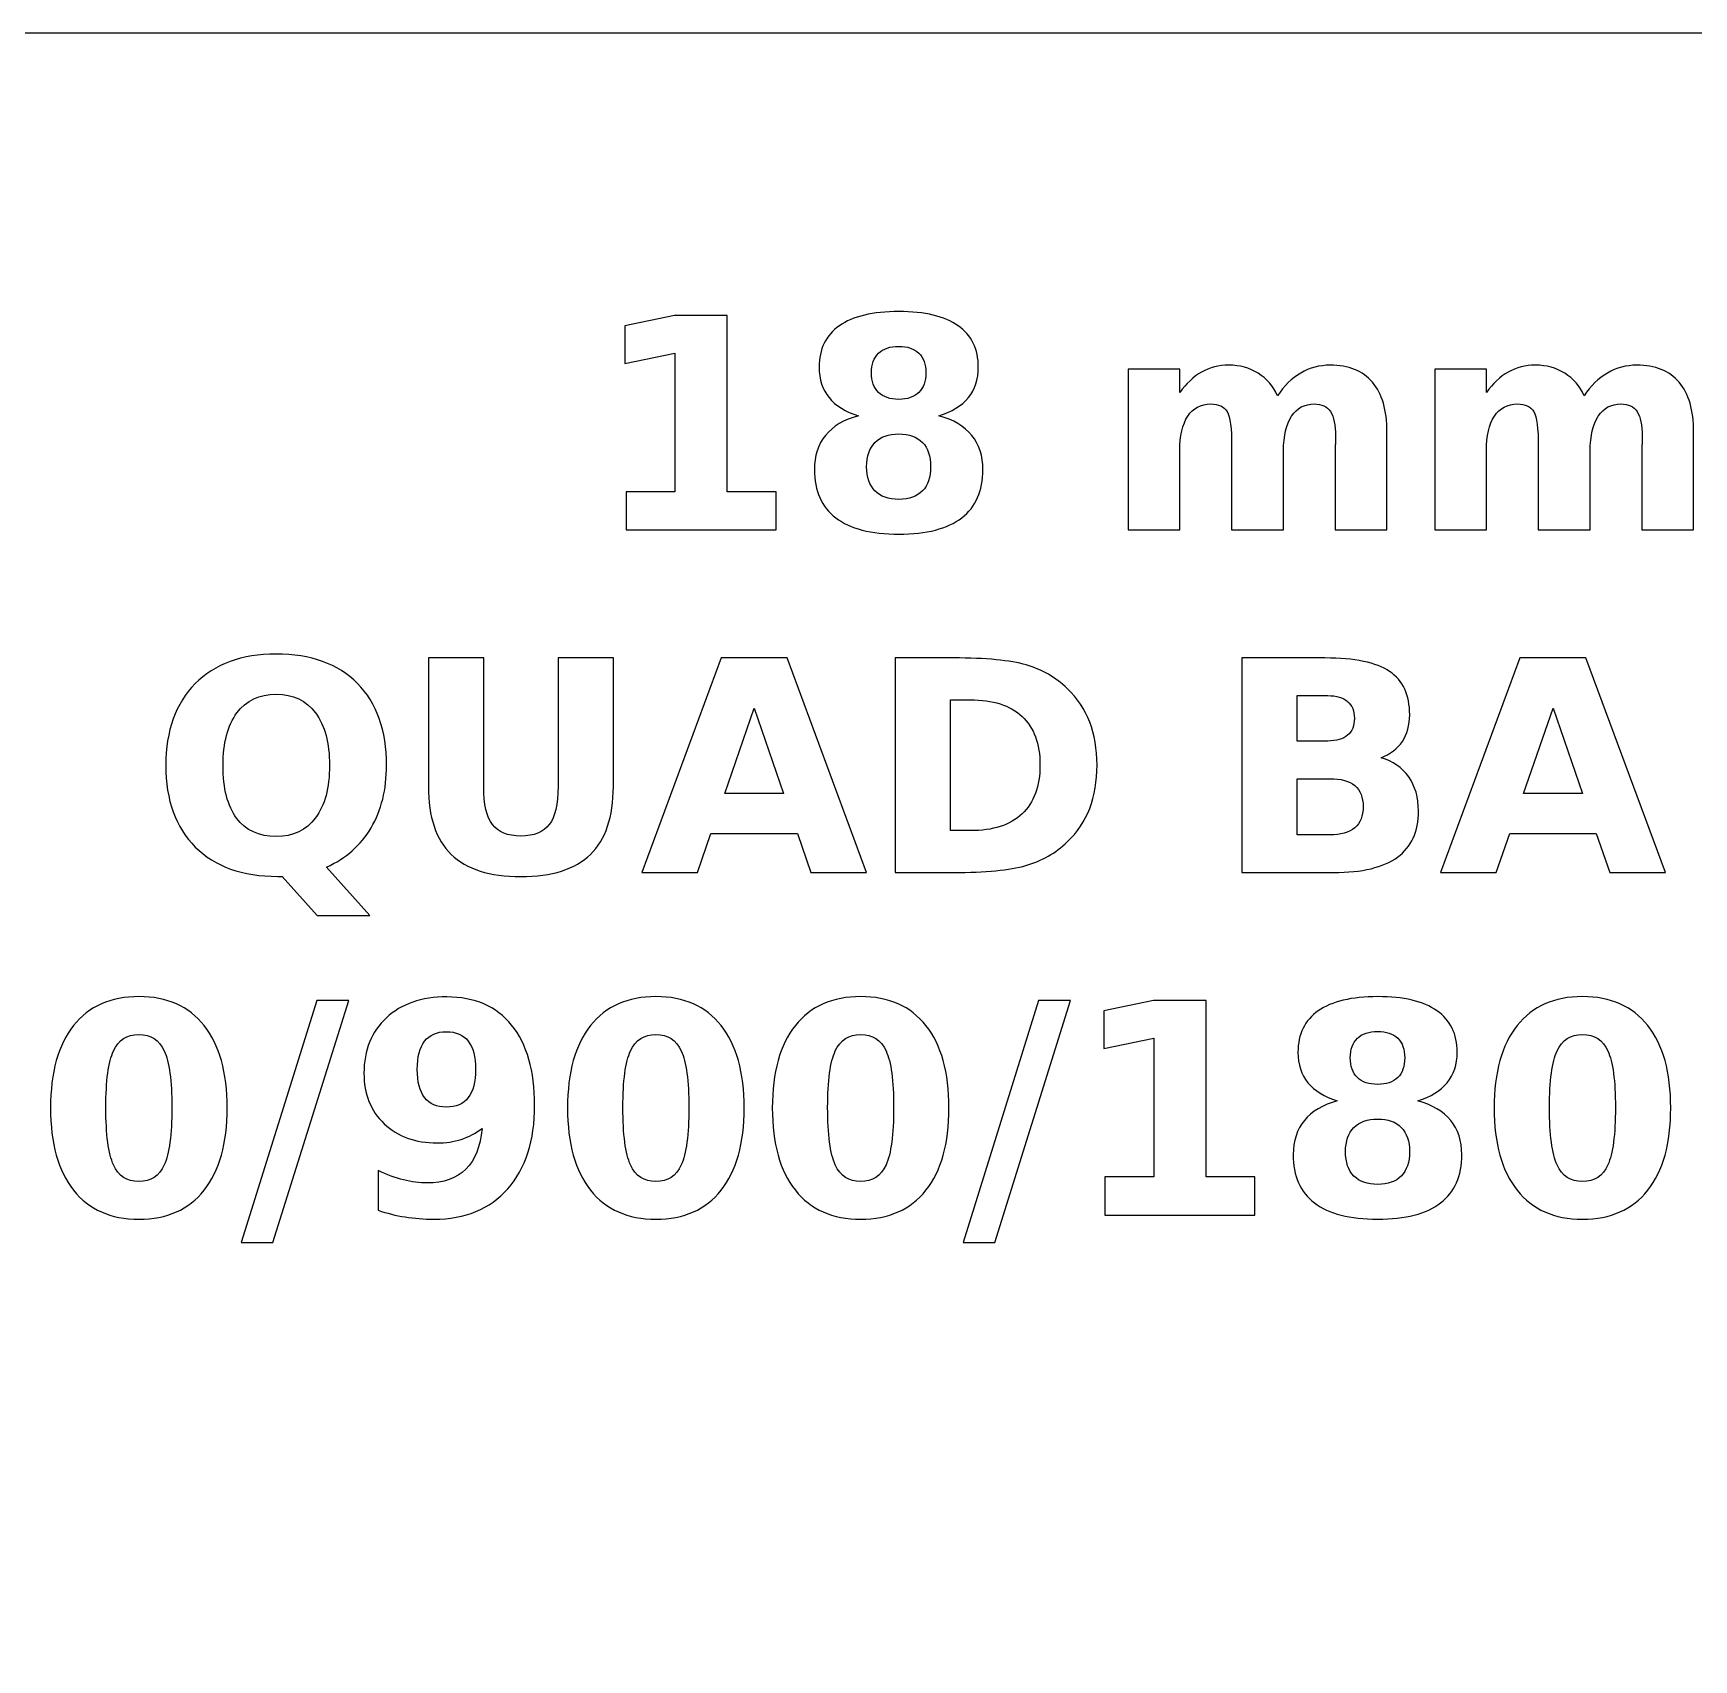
# Model space of a CAD drawing. Header units: centimetres. Extents: x -11.5 to -9.5, y -15.85 to -13.85.
# Drawn here: x -11.038 to -10.241, y -14.63 to -13.85 of the extents above; entities that cross this region are included whole.
import ezdxf

# ---------------------------------------------------------------- set-up
doc = ezdxf.new("R2010")
doc.units = ezdxf.units.CM
doc.header["$MEASUREMENT"] = 0
doc.layers.add('Layer 1', color=7, linetype='Continuous')

msp = doc.modelspace()

# ---------------------------------------------------------------- linework, layer by layer
at = {"layer": 'Layer 1', "color": 7}
msp.add_open_spline([(-11.5, -13.85), (-11.5, -13.85), (-9.5, -13.85), (-9.5, -13.85), (-9.5, -13.85), (-9.5, -13.85), (-9.5, -15.85), (-9.5, -15.85), (-9.5, -15.85), (-9.5, -15.85), (-11.5, -15.85), (-11.5, -15.85), (-11.5, -15.85), (-11.5, -15.85), (-11.5, -13.85), (-11.5, -13.85)], degree=3, knots=[0, 0, 0, 0, 0.25, 0.25, 0.25, 0.25, 0.5, 0.5, 0.5, 0.5, 0.75, 0.75, 0.75, 0.75, 1, 1, 1, 1], dxfattribs=at)
at = {"layer": 'Layer 1', "color": 250}
for points, knots in [([(-10.75326, -14.06989), (-10.75326, -14.06989), (-10.72983, -14.06989), (-10.72983, -14.06989), (-10.72983, -14.06989), (-10.72983, -14.06989), (-10.72983, -14.0034), (-10.72983, -14.0034), (-10.72983, -14.0034), (-10.72983, -14.0034), (-10.75387, -14.00837), (-10.75387, -14.00837), (-10.75387, -14.00837), (-10.75387, -14.00837), (-10.75387, -13.9903), (-10.75387, -13.9903), (-10.75387, -13.9903), (-10.75387, -13.9903), (-10.72997, -13.98534), (-10.72997, -13.98534), (-10.72997, -13.98534), (-10.72997, -13.98534), (-10.70476, -13.98534), (-10.70476, -13.98534), (-10.70476, -13.98534), (-10.70476, -13.98534), (-10.70476, -14.06989), (-10.70476, -14.06989), (-10.70476, -14.06989), (-10.70476, -14.06989), (-10.68134, -14.06989), (-10.68134, -14.06989), (-10.68134, -14.06989), (-10.68134, -14.06989), (-10.68134, -14.08821), (-10.68134, -14.08821), (-10.68134, -14.08821), (-10.68134, -14.08821), (-10.75326, -14.08821), (-10.75326, -14.08821), (-10.75326, -14.08821), (-10.75326, -14.08821), (-10.75326, -14.06989), (-10.75326, -14.06989)], [0, 0, 0, 0, 0.090909, 0.090909, 0.090909, 0.090909, 0.181818, 0.181818, 0.181818, 0.181818, 0.272727, 0.272727, 0.272727, 0.272727, 0.363636, 0.363636, 0.363636, 0.363636, 0.454545, 0.454545, 0.454545, 0.454545, 0.545455, 0.545455, 0.545455, 0.545455, 0.636364, 0.636364, 0.636364, 0.636364, 0.727273, 0.727273, 0.727273, 0.727273, 0.818182, 0.818182, 0.818182, 0.818182, 0.909091, 0.909091, 0.909091, 0.909091, 1, 1, 1, 1]), ([(-10.64185, -14.03344), (-10.64808, -14.03155), (-10.65279, -14.02866), (-10.65596, -14.02476), (-10.65596, -14.02476), (-10.65914, -14.02085), (-10.66071, -14.01599), (-10.66071, -14.01015), (-10.66071, -14.01015), (-10.66071, -14.00147), (-10.65747, -13.99484), (-10.651, -13.9903), (-10.651, -13.9903), (-10.64453, -13.98576), (-10.63501, -13.98348), (-10.62247, -13.98348), (-10.62247, -13.98348), (-10.61003, -13.98348), (-10.60055, -13.98574), (-10.59408, -13.99028), (-10.59408, -13.99028), (-10.58762, -13.9948), (-10.58437, -14.00143), (-10.58437, -14.01015), (-10.58437, -14.01015), (-10.58437, -14.01599), (-10.58597, -14.02085), (-10.58914, -14.02476), (-10.58914, -14.02476), (-10.59234, -14.02866), (-10.59707, -14.03155), (-10.6033, -14.03344), (-10.6033, -14.03344), (-10.59632, -14.03536), (-10.59105, -14.03849), (-10.5875, -14.04284), (-10.5875, -14.04284), (-10.58395, -14.04717), (-10.58216, -14.05265), (-10.58216, -14.05928), (-10.58216, -14.05928), (-10.58216, -14.06947), (-10.58555, -14.07718), (-10.59232, -14.08238), (-10.59232, -14.08238), (-10.59909, -14.0876), (-10.60916, -14.09021), (-10.62247, -14.09021), (-10.62247, -14.09021), (-10.63585, -14.09021), (-10.64594, -14.0876), (-10.65276, -14.08238), (-10.65276, -14.08238), (-10.65958, -14.07718), (-10.66299, -14.06947), (-10.66299, -14.05928), (-10.66299, -14.05928), (-10.66299, -14.05265), (-10.6612, -14.04717), (-10.65765, -14.04284), (-10.65765, -14.04284), (-10.6541, -14.03849), (-10.64883, -14.03536), (-10.64185, -14.03344)], [0, 0, 0, 0, 0.0625, 0.0625, 0.0625, 0.0625, 0.125, 0.125, 0.125, 0.125, 0.1875, 0.1875, 0.1875, 0.1875, 0.25, 0.25, 0.25, 0.25, 0.3125, 0.3125, 0.3125, 0.3125, 0.375, 0.375, 0.375, 0.375, 0.4375, 0.4375, 0.4375, 0.4375, 0.5, 0.5, 0.5, 0.5, 0.5625, 0.5625, 0.5625, 0.5625, 0.625, 0.625, 0.625, 0.625, 0.6875, 0.6875, 0.6875, 0.6875, 0.75, 0.75, 0.75, 0.75, 0.8125, 0.8125, 0.8125, 0.8125, 0.875, 0.875, 0.875, 0.875, 0.9375, 0.9375, 0.9375, 0.9375, 1, 1, 1, 1]), ([(-10.63564, -14.01283), (-10.63564, -14.01693), (-10.63451, -14.02008), (-10.63223, -14.02226), (-10.63223, -14.02226), (-10.62995, -14.02448), (-10.6267, -14.02558), (-10.62247, -14.02558), (-10.62247, -14.02558), (-10.61833, -14.02558), (-10.61513, -14.02448), (-10.6129, -14.02226), (-10.6129, -14.02226), (-10.61064, -14.02008), (-10.60951, -14.01693), (-10.60951, -14.01283), (-10.60951, -14.01283), (-10.60951, -14.00874), (-10.61064, -14.00561), (-10.6129, -14.00343), (-10.6129, -14.00343), (-10.61513, -14.00124), (-10.61833, -14.00016), (-10.62247, -14.00016), (-10.62247, -14.00016), (-10.6267, -14.00016), (-10.62995, -14.00126), (-10.63223, -14.00347), (-10.63223, -14.00347), (-10.63451, -14.00566), (-10.63564, -14.00879), (-10.63564, -14.01283)], [0, 0, 0, 0, 0.125, 0.125, 0.125, 0.125, 0.25, 0.25, 0.25, 0.25, 0.375, 0.375, 0.375, 0.375, 0.5, 0.5, 0.5, 0.5, 0.625, 0.625, 0.625, 0.625, 0.75, 0.75, 0.75, 0.75, 0.875, 0.875, 0.875, 0.875, 1, 1, 1, 1]), ([(-10.44091, -14.02386), (-10.43778, -14.01909), (-10.43409, -14.01544), (-10.42978, -14.01295), (-10.42978, -14.01295), (-10.42548, -14.01043), (-10.42078, -14.00919), (-10.41563, -14.00919), (-10.41563, -14.00919), (-10.40676, -14.00919), (-10.40001, -14.01192), (-10.39538, -14.0174), (-10.39538, -14.0174), (-10.39074, -14.02285), (-10.38841, -14.0308), (-10.38841, -14.04122), (-10.38841, -14.04122), (-10.38841, -14.04122), (-10.38841, -14.08821), (-10.38841, -14.08821), (-10.38841, -14.08821), (-10.38841, -14.08821), (-10.41323, -14.08821), (-10.41323, -14.08821), (-10.41323, -14.08821), (-10.41323, -14.08821), (-10.41323, -14.04797), (-10.41323, -14.04797), (-10.41323, -14.04797), (-10.41318, -14.04738), (-10.41316, -14.04677), (-10.41313, -14.04611), (-10.41313, -14.04611), (-10.41311, -14.04548), (-10.41309, -14.04456), (-10.41309, -14.04336), (-10.41309, -14.04336), (-10.41309, -14.0379), (-10.41388, -14.03393), (-10.41551, -14.03148), (-10.41551, -14.03148), (-10.41711, -14.02901), (-10.41969, -14.02779), (-10.42327, -14.02779), (-10.42327, -14.02779), (-10.42797, -14.02779), (-10.43157, -14.02972), (-10.43413, -14.03358), (-10.43413, -14.03358), (-10.43667, -14.03743), (-10.43799, -14.04301), (-10.43809, -14.05032), (-10.43809, -14.05032), (-10.43809, -14.05032), (-10.43809, -14.08821), (-10.43809, -14.08821), (-10.43809, -14.08821), (-10.43809, -14.08821), (-10.4629, -14.08821), (-10.4629, -14.08821), (-10.4629, -14.08821), (-10.4629, -14.08821), (-10.4629, -14.04797), (-10.4629, -14.04797), (-10.4629, -14.04797), (-10.4629, -14.03943), (-10.46363, -14.03393), (-10.46511, -14.03148), (-10.46511, -14.03148), (-10.46657, -14.02901), (-10.46918, -14.02779), (-10.47294, -14.02779), (-10.47294, -14.02779), (-10.47769, -14.02779), (-10.48134, -14.02974), (-10.4839, -14.03362), (-10.4839, -14.03362), (-10.48646, -14.0375), (-10.48776, -14.04303), (-10.48776, -14.05025), (-10.48776, -14.05025), (-10.48776, -14.05025), (-10.48776, -14.08821), (-10.48776, -14.08821), (-10.48776, -14.08821), (-10.48776, -14.08821), (-10.51257, -14.08821), (-10.51257, -14.08821), (-10.51257, -14.08821), (-10.51257, -14.08821), (-10.51257, -14.01105), (-10.51257, -14.01105), (-10.51257, -14.01105), (-10.51257, -14.01105), (-10.48776, -14.01105), (-10.48776, -14.01105), (-10.48776, -14.01105), (-10.48776, -14.01105), (-10.48776, -14.02236), (-10.48776, -14.02236), (-10.48776, -14.02236), (-10.48472, -14.01798), (-10.48124, -14.01472), (-10.47731, -14.0125), (-10.47731, -14.0125), (-10.47339, -14.01029), (-10.46906, -14.00919), (-10.46433, -14.00919), (-10.46433, -14.00919), (-10.45902, -14.00919), (-10.45429, -14.01048), (-10.45022, -14.01305), (-10.45022, -14.01305), (-10.44613, -14.01563), (-10.44302, -14.01923), (-10.44091, -14.02386)], [0, 0, 0, 0, 0.034483, 0.034483, 0.034483, 0.034483, 0.068966, 0.068966, 0.068966, 0.068966, 0.103448, 0.103448, 0.103448, 0.103448, 0.137931, 0.137931, 0.137931, 0.137931, 0.172414, 0.172414, 0.172414, 0.172414, 0.206897, 0.206897, 0.206897, 0.206897, 0.241379, 0.241379, 0.241379, 0.241379, 0.275862, 0.275862, 0.275862, 0.275862, 0.310345, 0.310345, 0.310345, 0.310345, 0.344828, 0.344828, 0.344828, 0.344828, 0.37931, 0.37931, 0.37931, 0.37931, 0.413793, 0.413793, 0.413793, 0.413793, 0.448276, 0.448276, 0.448276, 0.448276, 0.482759, 0.482759, 0.482759, 0.482759, 0.517241, 0.517241, 0.517241, 0.517241, 0.551724, 0.551724, 0.551724, 0.551724, 0.586207, 0.586207, 0.586207, 0.586207, 0.62069, 0.62069, 0.62069, 0.62069, 0.655172, 0.655172, 0.655172, 0.655172, 0.689655, 0.689655, 0.689655, 0.689655, 0.724138, 0.724138, 0.724138, 0.724138, 0.758621, 0.758621, 0.758621, 0.758621, 0.793103, 0.793103, 0.793103, 0.793103, 0.827586, 0.827586, 0.827586, 0.827586, 0.862069, 0.862069, 0.862069, 0.862069, 0.896552, 0.896552, 0.896552, 0.896552, 0.931034, 0.931034, 0.931034, 0.931034, 0.965517, 0.965517, 0.965517, 0.965517, 1, 1, 1, 1]), ([(-10.29387, -14.02386), (-10.29074, -14.01909), (-10.28705, -14.01544), (-10.28274, -14.01295), (-10.28274, -14.01295), (-10.27844, -14.01043), (-10.27374, -14.00919), (-10.26859, -14.00919), (-10.26859, -14.00919), (-10.25972, -14.00919), (-10.25297, -14.01192), (-10.24834, -14.0174), (-10.24834, -14.0174), (-10.2437, -14.02285), (-10.24137, -14.0308), (-10.24137, -14.04122), (-10.24137, -14.04122), (-10.24137, -14.04122), (-10.24137, -14.08821), (-10.24137, -14.08821), (-10.24137, -14.08821), (-10.24137, -14.08821), (-10.26619, -14.08821), (-10.26619, -14.08821), (-10.26619, -14.08821), (-10.26619, -14.08821), (-10.26619, -14.04797), (-10.26619, -14.04797), (-10.26619, -14.04797), (-10.26614, -14.04738), (-10.26612, -14.04677), (-10.26609, -14.04611), (-10.26609, -14.04611), (-10.26607, -14.04548), (-10.26605, -14.04456), (-10.26605, -14.04336), (-10.26605, -14.04336), (-10.26605, -14.0379), (-10.26684, -14.03393), (-10.26847, -14.03148), (-10.26847, -14.03148), (-10.27007, -14.02901), (-10.27265, -14.02779), (-10.27623, -14.02779), (-10.27623, -14.02779), (-10.28093, -14.02779), (-10.28453, -14.02972), (-10.28709, -14.03358), (-10.28709, -14.03358), (-10.28963, -14.03743), (-10.29095, -14.04301), (-10.29105, -14.05032), (-10.29105, -14.05032), (-10.29105, -14.05032), (-10.29105, -14.08821), (-10.29105, -14.08821), (-10.29105, -14.08821), (-10.29105, -14.08821), (-10.31586, -14.08821), (-10.31586, -14.08821), (-10.31586, -14.08821), (-10.31586, -14.08821), (-10.31586, -14.04797), (-10.31586, -14.04797), (-10.31586, -14.04797), (-10.31586, -14.03943), (-10.31659, -14.03393), (-10.31807, -14.03148), (-10.31807, -14.03148), (-10.31953, -14.02901), (-10.32214, -14.02779), (-10.3259, -14.02779), (-10.3259, -14.02779), (-10.33065, -14.02779), (-10.3343, -14.02974), (-10.33686, -14.03362), (-10.33686, -14.03362), (-10.33942, -14.0375), (-10.34072, -14.04303), (-10.34072, -14.05025), (-10.34072, -14.05025), (-10.34072, -14.05025), (-10.34072, -14.08821), (-10.34072, -14.08821), (-10.34072, -14.08821), (-10.34072, -14.08821), (-10.36553, -14.08821), (-10.36553, -14.08821), (-10.36553, -14.08821), (-10.36553, -14.08821), (-10.36553, -14.01105), (-10.36553, -14.01105), (-10.36553, -14.01105), (-10.36553, -14.01105), (-10.34072, -14.01105), (-10.34072, -14.01105), (-10.34072, -14.01105), (-10.34072, -14.01105), (-10.34072, -14.02236), (-10.34072, -14.02236), (-10.34072, -14.02236), (-10.33768, -14.01798), (-10.3342, -14.01472), (-10.33027, -14.0125), (-10.33027, -14.0125), (-10.32635, -14.01029), (-10.32202, -14.00919), (-10.31729, -14.00919), (-10.31729, -14.00919), (-10.31198, -14.00919), (-10.30725, -14.01048), (-10.30318, -14.01305), (-10.30318, -14.01305), (-10.29909, -14.01563), (-10.29598, -14.01923), (-10.29387, -14.02386)], [0, 0, 0, 0, 0.034483, 0.034483, 0.034483, 0.034483, 0.068966, 0.068966, 0.068966, 0.068966, 0.103448, 0.103448, 0.103448, 0.103448, 0.137931, 0.137931, 0.137931, 0.137931, 0.172414, 0.172414, 0.172414, 0.172414, 0.206897, 0.206897, 0.206897, 0.206897, 0.241379, 0.241379, 0.241379, 0.241379, 0.275862, 0.275862, 0.275862, 0.275862, 0.310345, 0.310345, 0.310345, 0.310345, 0.344828, 0.344828, 0.344828, 0.344828, 0.37931, 0.37931, 0.37931, 0.37931, 0.413793, 0.413793, 0.413793, 0.413793, 0.448276, 0.448276, 0.448276, 0.448276, 0.482759, 0.482759, 0.482759, 0.482759, 0.517241, 0.517241, 0.517241, 0.517241, 0.551724, 0.551724, 0.551724, 0.551724, 0.586207, 0.586207, 0.586207, 0.586207, 0.62069, 0.62069, 0.62069, 0.62069, 0.655172, 0.655172, 0.655172, 0.655172, 0.689655, 0.689655, 0.689655, 0.689655, 0.724138, 0.724138, 0.724138, 0.724138, 0.758621, 0.758621, 0.758621, 0.758621, 0.793103, 0.793103, 0.793103, 0.793103, 0.827586, 0.827586, 0.827586, 0.827586, 0.862069, 0.862069, 0.862069, 0.862069, 0.896552, 0.896552, 0.896552, 0.896552, 0.931034, 0.931034, 0.931034, 0.931034, 0.965517, 0.965517, 0.965517, 0.965517, 1, 1, 1, 1]), ([(-10.62247, -14.04218), (-10.62743, -14.04218), (-10.63127, -14.04355), (-10.63392, -14.04625), (-10.63392, -14.04625), (-10.63658, -14.04896), (-10.63792, -14.05284), (-10.63792, -14.05789), (-10.63792, -14.05789), (-10.63792, -14.06295), (-10.63658, -14.06681), (-10.63392, -14.06951), (-10.63392, -14.06951), (-10.63127, -14.07219), (-10.62743, -14.07353), (-10.62247, -14.07353), (-10.62247, -14.07353), (-10.61755, -14.07353), (-10.61379, -14.07219), (-10.61116, -14.06951), (-10.61116, -14.06951), (-10.60855, -14.06681), (-10.60723, -14.06295), (-10.60723, -14.05789), (-10.60723, -14.05789), (-10.60723, -14.05279), (-10.60855, -14.04891), (-10.61116, -14.04621), (-10.61116, -14.04621), (-10.61379, -14.04353), (-10.61755, -14.04218), (-10.62247, -14.04218)], [0, 0, 0, 0, 0.125, 0.125, 0.125, 0.125, 0.25, 0.25, 0.25, 0.25, 0.375, 0.375, 0.375, 0.375, 0.5, 0.5, 0.5, 0.5, 0.625, 0.625, 0.625, 0.625, 0.75, 0.75, 0.75, 0.75, 0.875, 0.875, 0.875, 0.875, 1, 1, 1, 1]), ([(-10.91822, -14.25432), (-10.91822, -14.25432), (-10.92029, -14.25432), (-10.92029, -14.25432), (-10.92029, -14.25432), (-10.93722, -14.25432), (-10.95042, -14.24964), (-10.95982, -14.24025), (-10.95982, -14.24025), (-10.96925, -14.23089), (-10.97396, -14.21784), (-10.97396, -14.20112), (-10.97396, -14.20112), (-10.97396, -14.18444), (-10.96925, -14.17139), (-10.95987, -14.16191), (-10.95987, -14.16191), (-10.95046, -14.15246), (-10.93753, -14.14773), (-10.92104, -14.14773), (-10.92104, -14.14773), (-10.90437, -14.14773), (-10.89139, -14.15241), (-10.88207, -14.1618), (-10.88207, -14.1618), (-10.87278, -14.17116), (-10.86813, -14.18428), (-10.86813, -14.20112), (-10.86813, -14.20112), (-10.86813, -14.21269), (-10.87059, -14.22266), (-10.87553, -14.23103), (-10.87553, -14.23103), (-10.88047, -14.23938), (-10.88758, -14.24569), (-10.89686, -14.2499), (-10.89686, -14.2499), (-10.89686, -14.2499), (-10.87612, -14.27306), (-10.87612, -14.27306), (-10.87612, -14.27306), (-10.87612, -14.27306), (-10.9014, -14.27306), (-10.9014, -14.27306), (-10.9014, -14.27306), (-10.9014, -14.27306), (-10.91822, -14.25432), (-10.91822, -14.25432)], [0, 0, 0, 0, 0.083333, 0.083333, 0.083333, 0.083333, 0.166667, 0.166667, 0.166667, 0.166667, 0.25, 0.25, 0.25, 0.25, 0.333333, 0.333333, 0.333333, 0.333333, 0.416667, 0.416667, 0.416667, 0.416667, 0.5, 0.5, 0.5, 0.5, 0.583333, 0.583333, 0.583333, 0.583333, 0.666667, 0.666667, 0.666667, 0.666667, 0.75, 0.75, 0.75, 0.75, 0.833333, 0.833333, 0.833333, 0.833333, 0.916667, 0.916667, 0.916667, 0.916667, 1, 1, 1, 1]), ([(-10.84806, -14.14959), (-10.84806, -14.14959), (-10.82153, -14.14959), (-10.82153, -14.14959), (-10.82153, -14.14959), (-10.82153, -14.14959), (-10.82153, -14.21126), (-10.82153, -14.21126), (-10.82153, -14.21126), (-10.82153, -14.21975), (-10.82015, -14.22584), (-10.81737, -14.22948), (-10.81737, -14.22948), (-10.81459, -14.23313), (-10.81006, -14.23496), (-10.80375, -14.23496), (-10.80375, -14.23496), (-10.7974, -14.23496), (-10.79284, -14.23313), (-10.79007, -14.22948), (-10.79007, -14.22948), (-10.78729, -14.22584), (-10.7859, -14.21975), (-10.7859, -14.21126), (-10.7859, -14.21126), (-10.7859, -14.21126), (-10.7859, -14.14959), (-10.7859, -14.14959), (-10.7859, -14.14959), (-10.7859, -14.14959), (-10.75937, -14.14959), (-10.75937, -14.14959), (-10.75937, -14.14959), (-10.75937, -14.14959), (-10.75937, -14.21126), (-10.75937, -14.21126), (-10.75937, -14.21126), (-10.75937, -14.22581), (-10.76302, -14.23666), (-10.77033, -14.24378), (-10.77033, -14.24378), (-10.77762, -14.25091), (-10.78877, -14.25446), (-10.80375, -14.25446), (-10.80375, -14.25446), (-10.81869, -14.25446), (-10.82981, -14.25091), (-10.8371, -14.24378), (-10.8371, -14.24378), (-10.84442, -14.23666), (-10.84806, -14.22581), (-10.84806, -14.21126), (-10.84806, -14.21126), (-10.84806, -14.21126), (-10.84806, -14.14959), (-10.84806, -14.14959)], [0, 0, 0, 0, 0.071429, 0.071429, 0.071429, 0.071429, 0.142857, 0.142857, 0.142857, 0.142857, 0.214286, 0.214286, 0.214286, 0.214286, 0.285714, 0.285714, 0.285714, 0.285714, 0.357143, 0.357143, 0.357143, 0.357143, 0.428571, 0.428571, 0.428571, 0.428571, 0.5, 0.5, 0.5, 0.5, 0.571429, 0.571429, 0.571429, 0.571429, 0.642857, 0.642857, 0.642857, 0.642857, 0.714286, 0.714286, 0.714286, 0.714286, 0.785714, 0.785714, 0.785714, 0.785714, 0.857143, 0.857143, 0.857143, 0.857143, 0.928571, 0.928571, 0.928571, 0.928571, 1, 1, 1, 1]), ([(-10.67106, -14.23374), (-10.67106, -14.23374), (-10.71255, -14.23374), (-10.71255, -14.23374), (-10.71255, -14.23374), (-10.71255, -14.23374), (-10.71909, -14.25246), (-10.71909, -14.25246), (-10.71909, -14.25246), (-10.71909, -14.25246), (-10.74576, -14.25246), (-10.74576, -14.25246), (-10.74576, -14.25246), (-10.74576, -14.25246), (-10.70766, -14.14959), (-10.70766, -14.14959), (-10.70766, -14.14959), (-10.70766, -14.14959), (-10.67603, -14.14959), (-10.67603, -14.14959), (-10.67603, -14.14959), (-10.67603, -14.14959), (-10.63793, -14.25246), (-10.63793, -14.25246), (-10.63793, -14.25246), (-10.63793, -14.25246), (-10.6646, -14.25246), (-10.6646, -14.25246), (-10.6646, -14.25246), (-10.6646, -14.25246), (-10.67106, -14.23374), (-10.67106, -14.23374)], [0, 0, 0, 0, 0.125, 0.125, 0.125, 0.125, 0.25, 0.25, 0.25, 0.25, 0.375, 0.375, 0.375, 0.375, 0.5, 0.5, 0.5, 0.5, 0.625, 0.625, 0.625, 0.625, 0.75, 0.75, 0.75, 0.75, 0.875, 0.875, 0.875, 0.875, 1, 1, 1, 1]), ([(-10.62426, -14.14959), (-10.62426, -14.14959), (-10.59627, -14.14959), (-10.59627, -14.14959), (-10.59627, -14.14959), (-10.58066, -14.14959), (-10.56904, -14.1507), (-10.5614, -14.15293), (-10.5614, -14.15293), (-10.55375, -14.15516), (-10.54719, -14.15893), (-10.54171, -14.16427), (-10.54171, -14.16427), (-10.53689, -14.1689), (-10.53332, -14.17426), (-10.53096, -14.18033), (-10.53096, -14.18033), (-10.52864, -14.18637), (-10.52746, -14.19324), (-10.52746, -14.20093), (-10.52746, -14.20093), (-10.52746, -14.20869), (-10.52864, -14.21561), (-10.53096, -14.2217), (-10.53096, -14.2217), (-10.53332, -14.22779), (-10.53689, -14.23315), (-10.54171, -14.23778), (-10.54171, -14.23778), (-10.54724, -14.24312), (-10.55385, -14.24689), (-10.56156, -14.24912), (-10.56156, -14.24912), (-10.56928, -14.25135), (-10.58085, -14.25246), (-10.59627, -14.25246), (-10.59627, -14.25246), (-10.59627, -14.25246), (-10.62426, -14.25246), (-10.62426, -14.25246), (-10.62426, -14.25246), (-10.62426, -14.25246), (-10.62426, -14.14959), (-10.62426, -14.14959)], [0, 0, 0, 0, 0.090909, 0.090909, 0.090909, 0.090909, 0.181818, 0.181818, 0.181818, 0.181818, 0.272727, 0.272727, 0.272727, 0.272727, 0.363636, 0.363636, 0.363636, 0.363636, 0.454545, 0.454545, 0.454545, 0.454545, 0.545455, 0.545455, 0.545455, 0.545455, 0.636364, 0.636364, 0.636364, 0.636364, 0.727273, 0.727273, 0.727273, 0.727273, 0.818182, 0.818182, 0.818182, 0.818182, 0.909091, 0.909091, 0.909091, 0.909091, 1, 1, 1, 1]), ([(-10.39124, -14.1974), (-10.38555, -14.19905), (-10.38113, -14.20211), (-10.378, -14.20658), (-10.378, -14.20658), (-10.37487, -14.21102), (-10.37332, -14.2165), (-10.37332, -14.22297), (-10.37332, -14.22297), (-10.37332, -14.23289), (-10.37669, -14.24028), (-10.38339, -14.24515), (-10.38339, -14.24515), (-10.39009, -14.25001), (-10.4003, -14.25246), (-10.41399, -14.25246), (-10.41399, -14.25246), (-10.41399, -14.25246), (-10.45801, -14.25246), (-10.45801, -14.25246), (-10.45801, -14.25246), (-10.45801, -14.25246), (-10.45801, -14.14959), (-10.45801, -14.14959), (-10.45801, -14.14959), (-10.45801, -14.14959), (-10.41819, -14.14959), (-10.41819, -14.14959), (-10.41819, -14.14959), (-10.4039, -14.14959), (-10.39355, -14.15175), (-10.38715, -14.15606), (-10.38715, -14.15606), (-10.38073, -14.16039), (-10.37753, -14.1673), (-10.37753, -14.1768), (-10.37753, -14.1768), (-10.37753, -14.18181), (-10.37871, -14.18607), (-10.38104, -14.1896), (-10.38104, -14.1896), (-10.38339, -14.1931), (-10.38677, -14.19571), (-10.39124, -14.1974)], [0, 0, 0, 0, 0.090909, 0.090909, 0.090909, 0.090909, 0.181818, 0.181818, 0.181818, 0.181818, 0.272727, 0.272727, 0.272727, 0.272727, 0.363636, 0.363636, 0.363636, 0.363636, 0.454545, 0.454545, 0.454545, 0.454545, 0.545455, 0.545455, 0.545455, 0.545455, 0.636364, 0.636364, 0.636364, 0.636364, 0.727273, 0.727273, 0.727273, 0.727273, 0.818182, 0.818182, 0.818182, 0.818182, 0.909091, 0.909091, 0.909091, 0.909091, 1, 1, 1, 1]), ([(-10.28804, -14.23374), (-10.28804, -14.23374), (-10.32953, -14.23374), (-10.32953, -14.23374), (-10.32953, -14.23374), (-10.32953, -14.23374), (-10.33607, -14.25246), (-10.33607, -14.25246), (-10.33607, -14.25246), (-10.33607, -14.25246), (-10.36274, -14.25246), (-10.36274, -14.25246), (-10.36274, -14.25246), (-10.36274, -14.25246), (-10.32464, -14.14959), (-10.32464, -14.14959), (-10.32464, -14.14959), (-10.32464, -14.14959), (-10.29301, -14.14959), (-10.29301, -14.14959), (-10.29301, -14.14959), (-10.29301, -14.14959), (-10.25491, -14.25246), (-10.25491, -14.25246), (-10.25491, -14.25246), (-10.25491, -14.25246), (-10.28158, -14.25246), (-10.28158, -14.25246), (-10.28158, -14.25246), (-10.28158, -14.25246), (-10.28804, -14.23374), (-10.28804, -14.23374)], [0, 0, 0, 0, 0.125, 0.125, 0.125, 0.125, 0.25, 0.25, 0.25, 0.25, 0.375, 0.375, 0.375, 0.375, 0.5, 0.5, 0.5, 0.5, 0.625, 0.625, 0.625, 0.625, 0.75, 0.75, 0.75, 0.75, 0.875, 0.875, 0.875, 0.875, 1, 1, 1, 1]), ([(-10.92104, -14.16695), (-10.92913, -14.16695), (-10.93539, -14.16993), (-10.93986, -14.17591), (-10.93986, -14.17591), (-10.9443, -14.18188), (-10.94654, -14.19028), (-10.94654, -14.20112), (-10.94654, -14.20112), (-10.94654, -14.21215), (-10.94435, -14.22059), (-10.94, -14.22645), (-10.94, -14.22645), (-10.93562, -14.2323), (-10.92932, -14.23522), (-10.92104, -14.23522), (-10.92104, -14.23522), (-10.9129, -14.23522), (-10.90663, -14.23223), (-10.90216, -14.22626), (-10.90216, -14.22626), (-10.89771, -14.22029), (-10.89548, -14.21191), (-10.89548, -14.20112), (-10.89548, -14.20112), (-10.89548, -14.19028), (-10.89771, -14.18188), (-10.90216, -14.17591), (-10.90216, -14.17591), (-10.90663, -14.16993), (-10.9129, -14.16695), (-10.92104, -14.16695)], [0, 0, 0, 0, 0.125, 0.125, 0.125, 0.125, 0.25, 0.25, 0.25, 0.25, 0.375, 0.375, 0.375, 0.375, 0.5, 0.5, 0.5, 0.5, 0.625, 0.625, 0.625, 0.625, 0.75, 0.75, 0.75, 0.75, 0.875, 0.875, 0.875, 0.875, 1, 1, 1, 1]), ([(-10.59773, -14.16965), (-10.59773, -14.16965), (-10.59773, -14.2324), (-10.59773, -14.2324), (-10.59773, -14.2324), (-10.59773, -14.2324), (-10.58823, -14.2324), (-10.58823, -14.2324), (-10.58823, -14.2324), (-10.57739, -14.2324), (-10.56911, -14.22972), (-10.5634, -14.22433), (-10.5634, -14.22433), (-10.55768, -14.21897), (-10.55481, -14.21116), (-10.55481, -14.20093), (-10.55481, -14.20093), (-10.55481, -14.19072), (-10.55766, -14.18296), (-10.56335, -14.17765), (-10.56335, -14.17765), (-10.56904, -14.17231), (-10.57734, -14.16965), (-10.58823, -14.16965), (-10.58823, -14.16965), (-10.58823, -14.16965), (-10.59773, -14.16965), (-10.59773, -14.16965)], [0, 0, 0, 0, 0.142857, 0.142857, 0.142857, 0.142857, 0.285714, 0.285714, 0.285714, 0.285714, 0.428571, 0.428571, 0.428571, 0.428571, 0.571429, 0.571429, 0.571429, 0.571429, 0.714286, 0.714286, 0.714286, 0.714286, 0.857143, 0.857143, 0.857143, 0.857143, 1, 1, 1, 1]), ([(-10.41681, -14.18941), (-10.41262, -14.18941), (-10.40945, -14.18849), (-10.40731, -14.18666), (-10.40731, -14.18666), (-10.40514, -14.18482), (-10.40406, -14.18212), (-10.40406, -14.17852), (-10.40406, -14.17852), (-10.40406, -14.17499), (-10.40514, -14.17231), (-10.40731, -14.17045), (-10.40731, -14.17045), (-10.40945, -14.16859), (-10.41262, -14.16765), (-10.41681, -14.16765), (-10.41681, -14.16765), (-10.41681, -14.16765), (-10.43148, -14.16765), (-10.43148, -14.16765), (-10.43148, -14.16765), (-10.43148, -14.16765), (-10.43148, -14.18941), (-10.43148, -14.18941), (-10.43148, -14.18941), (-10.43148, -14.18941), (-10.41681, -14.18941), (-10.41681, -14.18941)], [0, 0, 0, 0, 0.142857, 0.142857, 0.142857, 0.142857, 0.285714, 0.285714, 0.285714, 0.285714, 0.428571, 0.428571, 0.428571, 0.428571, 0.571429, 0.571429, 0.571429, 0.571429, 0.714286, 0.714286, 0.714286, 0.714286, 0.857143, 0.857143, 0.857143, 0.857143, 1, 1, 1, 1]), ([(-10.70594, -14.21464), (-10.70594, -14.21464), (-10.67774, -14.21464), (-10.67774, -14.21464), (-10.67774, -14.21464), (-10.67774, -14.21464), (-10.69181, -14.17372), (-10.69181, -14.17372), (-10.69181, -14.17372), (-10.69181, -14.17372), (-10.70594, -14.21464), (-10.70594, -14.21464)], [0, 0, 0, 0, 0.333333, 0.333333, 0.333333, 0.333333, 0.666667, 0.666667, 0.666667, 0.666667, 1, 1, 1, 1]), ([(-10.32292, -14.21464), (-10.32292, -14.21464), (-10.29472, -14.21464), (-10.29472, -14.21464), (-10.29472, -14.21464), (-10.29472, -14.21464), (-10.30879, -14.17372), (-10.30879, -14.17372), (-10.30879, -14.17372), (-10.30879, -14.17372), (-10.32292, -14.21464), (-10.32292, -14.21464)], [0, 0, 0, 0, 0.333333, 0.333333, 0.333333, 0.333333, 0.666667, 0.666667, 0.666667, 0.666667, 1, 1, 1, 1]), ([(-10.41591, -14.2344), (-10.41057, -14.2344), (-10.40658, -14.23327), (-10.40387, -14.23103), (-10.40387, -14.23103), (-10.40119, -14.22878), (-10.39985, -14.22537), (-10.39985, -14.22083), (-10.39985, -14.22083), (-10.39985, -14.21638), (-10.40119, -14.21304), (-10.40385, -14.21081), (-10.40385, -14.21081), (-10.40651, -14.20857), (-10.41053, -14.20747), (-10.41591, -14.20747), (-10.41591, -14.20747), (-10.41591, -14.20747), (-10.43148, -14.20747), (-10.43148, -14.20747), (-10.43148, -14.20747), (-10.43148, -14.20747), (-10.43148, -14.2344), (-10.43148, -14.2344), (-10.43148, -14.2344), (-10.43148, -14.2344), (-10.41591, -14.2344), (-10.41591, -14.2344)], [0, 0, 0, 0, 0.142857, 0.142857, 0.142857, 0.142857, 0.285714, 0.285714, 0.285714, 0.285714, 0.428571, 0.428571, 0.428571, 0.428571, 0.571429, 0.571429, 0.571429, 0.571429, 0.714286, 0.714286, 0.714286, 0.714286, 0.857143, 0.857143, 0.857143, 0.857143, 1, 1, 1, 1]), ([(-10.94455, -14.36537), (-10.94455, -14.38242), (-10.94822, -14.39557), (-10.95558, -14.40483), (-10.95558, -14.40483), (-10.96292, -14.41408), (-10.97336, -14.41871), (-10.98686, -14.41871), (-10.98686, -14.41871), (-11.00041, -14.41871), (-11.01087, -14.41408), (-11.01821, -14.40483), (-11.01821, -14.40483), (-11.02557, -14.39557), (-11.02924, -14.38242), (-11.02924, -14.36537), (-11.02924, -14.36537), (-11.02924, -14.3483), (-11.02557, -14.33512), (-11.01821, -14.32586), (-11.01821, -14.32586), (-11.01087, -14.31662), (-11.00041, -14.31198), (-10.98686, -14.31198), (-10.98686, -14.31198), (-10.97336, -14.31198), (-10.96292, -14.31662), (-10.95558, -14.32586), (-10.95558, -14.32586), (-10.94822, -14.33512), (-10.94455, -14.3483), (-10.94455, -14.36537)], [0, 0, 0, 0, 0.125, 0.125, 0.125, 0.125, 0.25, 0.25, 0.25, 0.25, 0.375, 0.375, 0.375, 0.375, 0.5, 0.5, 0.5, 0.5, 0.625, 0.625, 0.625, 0.625, 0.75, 0.75, 0.75, 0.75, 0.875, 0.875, 0.875, 0.875, 1, 1, 1, 1]), ([(-10.90156, -14.31384), (-10.90156, -14.31384), (-10.88627, -14.31384), (-10.88627, -14.31384), (-10.88627, -14.31384), (-10.88627, -14.31384), (-10.92258, -14.42981), (-10.92258, -14.42981), (-10.92258, -14.42981), (-10.92258, -14.42981), (-10.9378, -14.42981), (-10.9378, -14.42981), (-10.9378, -14.42981), (-10.9378, -14.42981), (-10.90156, -14.31384), (-10.90156, -14.31384)], [0, 0, 0, 0, 0.25, 0.25, 0.25, 0.25, 0.5, 0.5, 0.5, 0.5, 0.75, 0.75, 0.75, 0.75, 1, 1, 1, 1]), ([(-10.87214, -14.41445), (-10.87214, -14.41445), (-10.87214, -14.39543), (-10.87214, -14.39543), (-10.87214, -14.39543), (-10.8679, -14.3974), (-10.86386, -14.39888), (-10.86, -14.39987), (-10.86, -14.39987), (-10.85614, -14.40086), (-10.85233, -14.40135), (-10.84857, -14.40135), (-10.84857, -14.40135), (-10.84067, -14.40135), (-10.83453, -14.39917), (-10.83011, -14.39477), (-10.83011, -14.39477), (-10.82571, -14.39039), (-10.8231, -14.38388), (-10.82232, -14.37525), (-10.82232, -14.37525), (-10.82545, -14.37755), (-10.82877, -14.37927), (-10.83232, -14.38042), (-10.83232, -14.38042), (-10.83585, -14.38157), (-10.83968, -14.38214), (-10.84382, -14.38214), (-10.84382, -14.38214), (-10.85433, -14.38214), (-10.86282, -14.37908), (-10.86927, -14.37294), (-10.86927, -14.37294), (-10.87573, -14.3668), (-10.87896, -14.35874), (-10.87896, -14.34872), (-10.87896, -14.34872), (-10.87896, -14.33764), (-10.87536, -14.32877), (-10.86818, -14.32212), (-10.86818, -14.32212), (-10.86099, -14.31546), (-10.85135, -14.31212), (-10.83928, -14.31212), (-10.83928, -14.31212), (-10.82585, -14.31212), (-10.81548, -14.31664), (-10.80814, -14.32569), (-10.80814, -14.32569), (-10.80078, -14.33475), (-10.79711, -14.34754), (-10.79711, -14.36408), (-10.79711, -14.36408), (-10.79711, -14.38106), (-10.80142, -14.39441), (-10.81, -14.40413), (-10.81, -14.40413), (-10.81858, -14.41384), (-10.83037, -14.41871), (-10.84532, -14.41871), (-10.84532, -14.41871), (-10.85017, -14.41871), (-10.85478, -14.41836), (-10.85918, -14.41765), (-10.85918, -14.41765), (-10.8636, -14.41695), (-10.8679, -14.41586), (-10.87214, -14.41445)], [0, 0, 0, 0, 0.058824, 0.058824, 0.058824, 0.058824, 0.117647, 0.117647, 0.117647, 0.117647, 0.176471, 0.176471, 0.176471, 0.176471, 0.235294, 0.235294, 0.235294, 0.235294, 0.294118, 0.294118, 0.294118, 0.294118, 0.352941, 0.352941, 0.352941, 0.352941, 0.411765, 0.411765, 0.411765, 0.411765, 0.470588, 0.470588, 0.470588, 0.470588, 0.529412, 0.529412, 0.529412, 0.529412, 0.588235, 0.588235, 0.588235, 0.588235, 0.647059, 0.647059, 0.647059, 0.647059, 0.705882, 0.705882, 0.705882, 0.705882, 0.764706, 0.764706, 0.764706, 0.764706, 0.823529, 0.823529, 0.823529, 0.823529, 0.882353, 0.882353, 0.882353, 0.882353, 0.941176, 0.941176, 0.941176, 0.941176, 1, 1, 1, 1]), ([(-10.69664, -14.36537), (-10.69664, -14.38242), (-10.70031, -14.39557), (-10.70767, -14.40483), (-10.70767, -14.40483), (-10.71501, -14.41408), (-10.72545, -14.41871), (-10.73895, -14.41871), (-10.73895, -14.41871), (-10.7525, -14.41871), (-10.76296, -14.41408), (-10.7703, -14.40483), (-10.7703, -14.40483), (-10.77766, -14.39557), (-10.78133, -14.38242), (-10.78133, -14.36537), (-10.78133, -14.36537), (-10.78133, -14.3483), (-10.77766, -14.33512), (-10.7703, -14.32586), (-10.7703, -14.32586), (-10.76296, -14.31662), (-10.7525, -14.31198), (-10.73895, -14.31198), (-10.73895, -14.31198), (-10.72545, -14.31198), (-10.71501, -14.31662), (-10.70767, -14.32586), (-10.70767, -14.32586), (-10.70031, -14.33512), (-10.69664, -14.3483), (-10.69664, -14.36537)], [0, 0, 0, 0, 0.125, 0.125, 0.125, 0.125, 0.25, 0.25, 0.25, 0.25, 0.375, 0.375, 0.375, 0.375, 0.5, 0.5, 0.5, 0.5, 0.625, 0.625, 0.625, 0.625, 0.75, 0.75, 0.75, 0.75, 0.875, 0.875, 0.875, 0.875, 1, 1, 1, 1]), ([(-10.59845, -14.36537), (-10.59845, -14.38242), (-10.60212, -14.39557), (-10.60948, -14.40483), (-10.60948, -14.40483), (-10.61682, -14.41408), (-10.62726, -14.41871), (-10.64076, -14.41871), (-10.64076, -14.41871), (-10.65431, -14.41871), (-10.66477, -14.41408), (-10.67211, -14.40483), (-10.67211, -14.40483), (-10.67947, -14.39557), (-10.68314, -14.38242), (-10.68314, -14.36537), (-10.68314, -14.36537), (-10.68314, -14.3483), (-10.67947, -14.33512), (-10.67211, -14.32586), (-10.67211, -14.32586), (-10.66477, -14.31662), (-10.65431, -14.31198), (-10.64076, -14.31198), (-10.64076, -14.31198), (-10.62726, -14.31198), (-10.61682, -14.31662), (-10.60948, -14.32586), (-10.60948, -14.32586), (-10.60212, -14.33512), (-10.59845, -14.3483), (-10.59845, -14.36537)], [0, 0, 0, 0, 0.125, 0.125, 0.125, 0.125, 0.25, 0.25, 0.25, 0.25, 0.375, 0.375, 0.375, 0.375, 0.5, 0.5, 0.5, 0.5, 0.625, 0.625, 0.625, 0.625, 0.75, 0.75, 0.75, 0.75, 0.875, 0.875, 0.875, 0.875, 1, 1, 1, 1]), ([(-10.55546, -14.31384), (-10.55546, -14.31384), (-10.54017, -14.31384), (-10.54017, -14.31384), (-10.54017, -14.31384), (-10.54017, -14.31384), (-10.57648, -14.42981), (-10.57648, -14.42981), (-10.57648, -14.42981), (-10.57648, -14.42981), (-10.5917, -14.42981), (-10.5917, -14.42981), (-10.5917, -14.42981), (-10.5917, -14.42981), (-10.55546, -14.31384), (-10.55546, -14.31384)], [0, 0, 0, 0, 0.25, 0.25, 0.25, 0.25, 0.5, 0.5, 0.5, 0.5, 0.75, 0.75, 0.75, 0.75, 1, 1, 1, 1]), ([(-10.52364, -14.39839), (-10.52364, -14.39839), (-10.50021, -14.39839), (-10.50021, -14.39839), (-10.50021, -14.39839), (-10.50021, -14.39839), (-10.50021, -14.3319), (-10.50021, -14.3319), (-10.50021, -14.3319), (-10.50021, -14.3319), (-10.52425, -14.33687), (-10.52425, -14.33687), (-10.52425, -14.33687), (-10.52425, -14.33687), (-10.52425, -14.3188), (-10.52425, -14.3188), (-10.52425, -14.3188), (-10.52425, -14.3188), (-10.50035, -14.31384), (-10.50035, -14.31384), (-10.50035, -14.31384), (-10.50035, -14.31384), (-10.47514, -14.31384), (-10.47514, -14.31384), (-10.47514, -14.31384), (-10.47514, -14.31384), (-10.47514, -14.39839), (-10.47514, -14.39839), (-10.47514, -14.39839), (-10.47514, -14.39839), (-10.45172, -14.39839), (-10.45172, -14.39839), (-10.45172, -14.39839), (-10.45172, -14.39839), (-10.45172, -14.41671), (-10.45172, -14.41671), (-10.45172, -14.41671), (-10.45172, -14.41671), (-10.52364, -14.41671), (-10.52364, -14.41671), (-10.52364, -14.41671), (-10.52364, -14.41671), (-10.52364, -14.39839), (-10.52364, -14.39839)], [0, 0, 0, 0, 0.090909, 0.090909, 0.090909, 0.090909, 0.181818, 0.181818, 0.181818, 0.181818, 0.272727, 0.272727, 0.272727, 0.272727, 0.363636, 0.363636, 0.363636, 0.363636, 0.454545, 0.454545, 0.454545, 0.454545, 0.545455, 0.545455, 0.545455, 0.545455, 0.636364, 0.636364, 0.636364, 0.636364, 0.727273, 0.727273, 0.727273, 0.727273, 0.818182, 0.818182, 0.818182, 0.818182, 0.909091, 0.909091, 0.909091, 0.909091, 1, 1, 1, 1]), ([(-10.41223, -14.36194), (-10.41846, -14.36005), (-10.42317, -14.35716), (-10.42634, -14.35326), (-10.42634, -14.35326), (-10.42952, -14.34935), (-10.43109, -14.34449), (-10.43109, -14.33865), (-10.43109, -14.33865), (-10.43109, -14.32997), (-10.42785, -14.32334), (-10.42138, -14.3188), (-10.42138, -14.3188), (-10.41491, -14.31426), (-10.40539, -14.31198), (-10.39285, -14.31198), (-10.39285, -14.31198), (-10.38041, -14.31198), (-10.37093, -14.31424), (-10.36446, -14.31878), (-10.36446, -14.31878), (-10.358, -14.3233), (-10.35475, -14.32993), (-10.35475, -14.33865), (-10.35475, -14.33865), (-10.35475, -14.34449), (-10.35635, -14.34935), (-10.35952, -14.35326), (-10.35952, -14.35326), (-10.36272, -14.35716), (-10.36745, -14.36005), (-10.37368, -14.36194), (-10.37368, -14.36194), (-10.3667, -14.36386), (-10.36143, -14.36699), (-10.35788, -14.37134), (-10.35788, -14.37134), (-10.35433, -14.37567), (-10.35254, -14.38115), (-10.35254, -14.38778), (-10.35254, -14.38778), (-10.35254, -14.39797), (-10.35593, -14.40568), (-10.3627, -14.41088), (-10.3627, -14.41088), (-10.36947, -14.4161), (-10.37954, -14.41871), (-10.39285, -14.41871), (-10.39285, -14.41871), (-10.40623, -14.41871), (-10.41632, -14.4161), (-10.42314, -14.41088), (-10.42314, -14.41088), (-10.42996, -14.40568), (-10.43337, -14.39797), (-10.43337, -14.38778), (-10.43337, -14.38778), (-10.43337, -14.38115), (-10.43158, -14.37567), (-10.42803, -14.37134), (-10.42803, -14.37134), (-10.42448, -14.36699), (-10.41921, -14.36386), (-10.41223, -14.36194)], [0, 0, 0, 0, 0.0625, 0.0625, 0.0625, 0.0625, 0.125, 0.125, 0.125, 0.125, 0.1875, 0.1875, 0.1875, 0.1875, 0.25, 0.25, 0.25, 0.25, 0.3125, 0.3125, 0.3125, 0.3125, 0.375, 0.375, 0.375, 0.375, 0.4375, 0.4375, 0.4375, 0.4375, 0.5, 0.5, 0.5, 0.5, 0.5625, 0.5625, 0.5625, 0.5625, 0.625, 0.625, 0.625, 0.625, 0.6875, 0.6875, 0.6875, 0.6875, 0.75, 0.75, 0.75, 0.75, 0.8125, 0.8125, 0.8125, 0.8125, 0.875, 0.875, 0.875, 0.875, 0.9375, 0.9375, 0.9375, 0.9375, 1, 1, 1, 1]), ([(-10.25235, -14.36537), (-10.25235, -14.38242), (-10.25602, -14.39557), (-10.26338, -14.40483), (-10.26338, -14.40483), (-10.27072, -14.41408), (-10.28116, -14.41871), (-10.29466, -14.41871), (-10.29466, -14.41871), (-10.30821, -14.41871), (-10.31867, -14.41408), (-10.32601, -14.40483), (-10.32601, -14.40483), (-10.33337, -14.39557), (-10.33704, -14.38242), (-10.33704, -14.36537), (-10.33704, -14.36537), (-10.33704, -14.3483), (-10.33337, -14.33512), (-10.32601, -14.32586), (-10.32601, -14.32586), (-10.31867, -14.31662), (-10.30821, -14.31198), (-10.29466, -14.31198), (-10.29466, -14.31198), (-10.28116, -14.31198), (-10.27072, -14.31662), (-10.26338, -14.32586), (-10.26338, -14.32586), (-10.25602, -14.33512), (-10.25235, -14.3483), (-10.25235, -14.36537)], [0, 0, 0, 0, 0.125, 0.125, 0.125, 0.125, 0.25, 0.25, 0.25, 0.25, 0.375, 0.375, 0.375, 0.375, 0.5, 0.5, 0.5, 0.5, 0.625, 0.625, 0.625, 0.625, 0.75, 0.75, 0.75, 0.75, 0.875, 0.875, 0.875, 0.875, 1, 1, 1, 1]), ([(-10.97108, -14.36518), (-10.97108, -14.35232), (-10.97228, -14.34326), (-10.9747, -14.33799), (-10.9747, -14.33799), (-10.9771, -14.33275), (-10.98117, -14.33012), (-10.98686, -14.33012), (-10.98686, -14.33012), (-10.99255, -14.33012), (-10.99662, -14.33275), (-10.99907, -14.33799), (-10.99907, -14.33799), (-11.00149, -14.34326), (-11.00271, -14.35232), (-11.00271, -14.36518), (-11.00271, -14.36518), (-11.00271, -14.37816), (-11.00149, -14.38734), (-10.99907, -14.39265), (-10.99907, -14.39265), (-10.99662, -14.39799), (-10.99255, -14.40065), (-10.98686, -14.40065), (-10.98686, -14.40065), (-10.98122, -14.40065), (-10.97717, -14.39799), (-10.97472, -14.39265), (-10.97472, -14.39265), (-10.9723, -14.38734), (-10.97108, -14.37816), (-10.97108, -14.36518)], [0, 0, 0, 0, 0.125, 0.125, 0.125, 0.125, 0.25, 0.25, 0.25, 0.25, 0.375, 0.375, 0.375, 0.375, 0.5, 0.5, 0.5, 0.5, 0.625, 0.625, 0.625, 0.625, 0.75, 0.75, 0.75, 0.75, 0.875, 0.875, 0.875, 0.875, 1, 1, 1, 1]), ([(-10.8394, -14.36492), (-10.83476, -14.36492), (-10.83128, -14.36342), (-10.82893, -14.36041), (-10.82893, -14.36041), (-10.8266, -14.3574), (-10.82543, -14.35288), (-10.82543, -14.34686), (-10.82543, -14.34686), (-10.82543, -14.34089), (-10.8266, -14.33637), (-10.82893, -14.33334), (-10.82893, -14.33334), (-10.83128, -14.3303), (-10.83476, -14.3288), (-10.8394, -14.3288), (-10.8394, -14.3288), (-10.84405, -14.3288), (-10.84754, -14.3303), (-10.84989, -14.33334), (-10.84989, -14.33334), (-10.85222, -14.33637), (-10.85339, -14.34089), (-10.85339, -14.34686), (-10.85339, -14.34686), (-10.85339, -14.35288), (-10.85222, -14.3574), (-10.84989, -14.36041), (-10.84989, -14.36041), (-10.84754, -14.36342), (-10.84405, -14.36492), (-10.8394, -14.36492)], [0, 0, 0, 0, 0.125, 0.125, 0.125, 0.125, 0.25, 0.25, 0.25, 0.25, 0.375, 0.375, 0.375, 0.375, 0.5, 0.5, 0.5, 0.5, 0.625, 0.625, 0.625, 0.625, 0.75, 0.75, 0.75, 0.75, 0.875, 0.875, 0.875, 0.875, 1, 1, 1, 1]), ([(-10.72317, -14.36518), (-10.72317, -14.35232), (-10.72437, -14.34326), (-10.72679, -14.33799), (-10.72679, -14.33799), (-10.72919, -14.33275), (-10.73326, -14.33012), (-10.73895, -14.33012), (-10.73895, -14.33012), (-10.74464, -14.33012), (-10.74871, -14.33275), (-10.75116, -14.33799), (-10.75116, -14.33799), (-10.75358, -14.34326), (-10.7548, -14.35232), (-10.7548, -14.36518), (-10.7548, -14.36518), (-10.7548, -14.37816), (-10.75358, -14.38734), (-10.75116, -14.39265), (-10.75116, -14.39265), (-10.74871, -14.39799), (-10.74464, -14.40065), (-10.73895, -14.40065), (-10.73895, -14.40065), (-10.73331, -14.40065), (-10.72926, -14.39799), (-10.72681, -14.39265), (-10.72681, -14.39265), (-10.72439, -14.38734), (-10.72317, -14.37816), (-10.72317, -14.36518)], [0, 0, 0, 0, 0.125, 0.125, 0.125, 0.125, 0.25, 0.25, 0.25, 0.25, 0.375, 0.375, 0.375, 0.375, 0.5, 0.5, 0.5, 0.5, 0.625, 0.625, 0.625, 0.625, 0.75, 0.75, 0.75, 0.75, 0.875, 0.875, 0.875, 0.875, 1, 1, 1, 1]), ([(-10.62498, -14.36518), (-10.62498, -14.35232), (-10.62618, -14.34326), (-10.6286, -14.33799), (-10.6286, -14.33799), (-10.631, -14.33275), (-10.63507, -14.33012), (-10.64076, -14.33012), (-10.64076, -14.33012), (-10.64645, -14.33012), (-10.65052, -14.33275), (-10.65297, -14.33799), (-10.65297, -14.33799), (-10.65539, -14.34326), (-10.65661, -14.35232), (-10.65661, -14.36518), (-10.65661, -14.36518), (-10.65661, -14.37816), (-10.65539, -14.38734), (-10.65297, -14.39265), (-10.65297, -14.39265), (-10.65052, -14.39799), (-10.64645, -14.40065), (-10.64076, -14.40065), (-10.64076, -14.40065), (-10.63512, -14.40065), (-10.63107, -14.39799), (-10.62862, -14.39265), (-10.62862, -14.39265), (-10.6262, -14.38734), (-10.62498, -14.37816), (-10.62498, -14.36518)], [0, 0, 0, 0, 0.125, 0.125, 0.125, 0.125, 0.25, 0.25, 0.25, 0.25, 0.375, 0.375, 0.375, 0.375, 0.5, 0.5, 0.5, 0.5, 0.625, 0.625, 0.625, 0.625, 0.75, 0.75, 0.75, 0.75, 0.875, 0.875, 0.875, 0.875, 1, 1, 1, 1]), ([(-10.40602, -14.34133), (-10.40602, -14.34543), (-10.40489, -14.34858), (-10.40261, -14.35076), (-10.40261, -14.35076), (-10.40033, -14.35298), (-10.39708, -14.35408), (-10.39285, -14.35408), (-10.39285, -14.35408), (-10.38871, -14.35408), (-10.38551, -14.35298), (-10.38328, -14.35076), (-10.38328, -14.35076), (-10.38102, -14.34858), (-10.37989, -14.34543), (-10.37989, -14.34133), (-10.37989, -14.34133), (-10.37989, -14.33724), (-10.38102, -14.33411), (-10.38328, -14.33193), (-10.38328, -14.33193), (-10.38551, -14.32974), (-10.38871, -14.32866), (-10.39285, -14.32866), (-10.39285, -14.32866), (-10.39708, -14.32866), (-10.40033, -14.32976), (-10.40261, -14.33197), (-10.40261, -14.33197), (-10.40489, -14.33416), (-10.40602, -14.33729), (-10.40602, -14.34133)], [0, 0, 0, 0, 0.125, 0.125, 0.125, 0.125, 0.25, 0.25, 0.25, 0.25, 0.375, 0.375, 0.375, 0.375, 0.5, 0.5, 0.5, 0.5, 0.625, 0.625, 0.625, 0.625, 0.75, 0.75, 0.75, 0.75, 0.875, 0.875, 0.875, 0.875, 1, 1, 1, 1]), ([(-10.27888, -14.36518), (-10.27888, -14.35232), (-10.28008, -14.34326), (-10.2825, -14.33799), (-10.2825, -14.33799), (-10.2849, -14.33275), (-10.28897, -14.33012), (-10.29466, -14.33012), (-10.29466, -14.33012), (-10.30035, -14.33012), (-10.30442, -14.33275), (-10.30687, -14.33799), (-10.30687, -14.33799), (-10.30929, -14.34326), (-10.31051, -14.35232), (-10.31051, -14.36518), (-10.31051, -14.36518), (-10.31051, -14.37816), (-10.30929, -14.38734), (-10.30687, -14.39265), (-10.30687, -14.39265), (-10.30442, -14.39799), (-10.30035, -14.40065), (-10.29466, -14.40065), (-10.29466, -14.40065), (-10.28902, -14.40065), (-10.28497, -14.39799), (-10.28252, -14.39265), (-10.28252, -14.39265), (-10.2801, -14.38734), (-10.27888, -14.37816), (-10.27888, -14.36518)], [0, 0, 0, 0, 0.125, 0.125, 0.125, 0.125, 0.25, 0.25, 0.25, 0.25, 0.375, 0.375, 0.375, 0.375, 0.5, 0.5, 0.5, 0.5, 0.625, 0.625, 0.625, 0.625, 0.75, 0.75, 0.75, 0.75, 0.875, 0.875, 0.875, 0.875, 1, 1, 1, 1]), ([(-10.39285, -14.37068), (-10.39781, -14.37068), (-10.40165, -14.37205), (-10.4043, -14.37475), (-10.4043, -14.37475), (-10.40696, -14.37746), (-10.4083, -14.38134), (-10.4083, -14.38639), (-10.4083, -14.38639), (-10.4083, -14.39145), (-10.40696, -14.39531), (-10.4043, -14.39801), (-10.4043, -14.39801), (-10.40165, -14.40069), (-10.39781, -14.40203), (-10.39285, -14.40203), (-10.39285, -14.40203), (-10.38793, -14.40203), (-10.38417, -14.40069), (-10.38154, -14.39801), (-10.38154, -14.39801), (-10.37893, -14.39531), (-10.37761, -14.39145), (-10.37761, -14.38639), (-10.37761, -14.38639), (-10.37761, -14.38129), (-10.37893, -14.37741), (-10.38154, -14.37471), (-10.38154, -14.37471), (-10.38417, -14.37203), (-10.38793, -14.37068), (-10.39285, -14.37068)], [0, 0, 0, 0, 0.125, 0.125, 0.125, 0.125, 0.25, 0.25, 0.25, 0.25, 0.375, 0.375, 0.375, 0.375, 0.5, 0.5, 0.5, 0.5, 0.625, 0.625, 0.625, 0.625, 0.75, 0.75, 0.75, 0.75, 0.875, 0.875, 0.875, 0.875, 1, 1, 1, 1])]:
    msp.add_open_spline(points, degree=3, knots=knots, dxfattribs=at)

doc.saveas('drawing.dxf')
